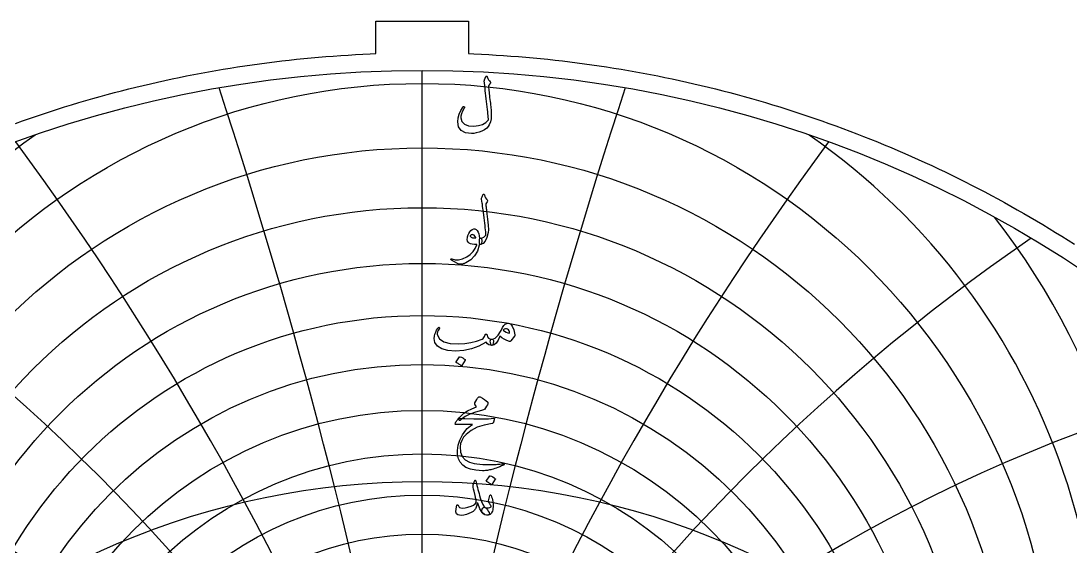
# Model space of a CAD drawing. Header units: millimetres. Extents: x -80 to 80, y -80 to 82.
# Drawn here: x -26.7 to 43.2, y 47.5 to 82.5 of the extents above; entities that cross this region are included whole.
import ezdxf

# ---------------------------------------------------------------- set-up
doc = ezdxf.new("R2010")
doc.units = ezdxf.units.MM
for name, color, linetype in [('CUT_OUTER', 1, 'Continuous'), ('ENGRAVE', 7, 'Continuous'), ('ENGRAVE_FINE', 8, 'Continuous'), ('TEXT', 5, 'Continuous')]:
    doc.layers.add(name, color=color, linetype=linetype)

msp = doc.modelspace()

# ---------------------------------------------------------------- linework, layer by layer
at = {"layer": 'CUT_OUTER'}
msp.add_lwpolyline([(-27.0758, 75.6719), (-26.611, 75.8366), (-26.1452, 75.9985), (-25.6784, 76.1575), (-25.2106, 76.3136), (-24.7419, 76.4668), (-24.2722, 76.6172), (-23.8016, 76.7647), (-23.3302, 76.9093), (-22.8578, 77.051), (-22.3846, 77.1898), (-21.9106, 77.3257), (-21.4357, 77.4587), (-20.96, 77.5888), (-20.4836, 77.7159), (-20.0063, 77.8401), (-19.5283, 77.9614), (-19.0496, 78.0798), (-18.5701, 78.1952), (-18.09, 78.3077), (-17.6092, 78.4172), (-17.1277, 78.5238), (-16.6455, 78.6274), (-16.1628, 78.728), (-15.6794, 78.8257), (-15.1954, 78.9204), (-14.7109, 79.0122), (-14.2258, 79.101), (-13.7402, 79.1868), (-13.2541, 79.2696), (-12.7674, 79.3494), (-12.2803, 79.4263), (-11.7927, 79.5001), (-11.3047, 79.571), (-10.8163, 79.6388), (-10.3274, 79.7037), (-9.8381, 79.7656), (-9.3485, 79.8244), (-8.8586, 79.8803), (-8.3683, 79.9332), (-7.8776, 79.983), (-7.3867, 80.0298), (-6.8955, 80.0736), (-6.4041, 80.1144), (-5.9124, 80.1522), (-5.4205, 80.187), (-4.9283, 80.2188), (-4.436, 80.2475), (-3.9436, 80.2732), (-3.4509, 80.2959), (-3.08, 80.3107), (-3.08, 82.482), (3.08, 82.482), (3.08, 80.3107), (3.4509, 80.2959), (3.9436, 80.2732), (4.436, 80.2475), (4.9283, 80.2188), (5.4205, 80.187), (5.9124, 80.1522), (6.4041, 80.1144), (6.8955, 80.0736), (7.3867, 80.0298), (7.8776, 79.983), (8.3683, 79.9332), (8.8586, 79.8803), (9.3485, 79.8244), (9.8381, 79.7656), (10.3274, 79.7037), (10.8163, 79.6388), (11.3047, 79.571), (11.7927, 79.5001), (12.2803, 79.4263), (12.7674, 79.3494), (13.2541, 79.2696), (13.7402, 79.1868), (14.2258, 79.101), (14.7109, 79.0122), (15.1954, 78.9204), (15.6794, 78.8257), (16.1628, 78.728), (16.6455, 78.6274), (17.1277, 78.5238), (17.6092, 78.4172), (18.09, 78.3077), (18.5701, 78.1952), (19.0496, 78.0798), (19.5283, 77.9614), (20.0063, 77.8401), (20.4836, 77.7159), (20.96, 77.5888), (21.4357, 77.4587), (21.9106, 77.3257), (22.3846, 77.1898), (22.8578, 77.051), (23.3302, 76.9093), (23.8016, 76.7647), (24.2722, 76.6172), (24.7419, 76.4668), (25.2106, 76.3136), (25.6784, 76.1575), (26.1452, 75.9985), (26.611, 75.8366), (27.0758, 75.6719), (27.5396, 75.5043), (28.0024, 75.3339), (28.4641, 75.1607), (28.9248, 74.9846), (29.3843, 74.8057), (29.8428, 74.624), (30.3001, 74.4395), (30.7563, 74.2522), (31.2113, 74.0621), (31.6651, 73.8692), (32.1178, 73.6735), (32.5692, 73.475), (33.0195, 73.2738), (33.4684, 73.0698), (33.9162, 72.8631), (34.3626, 72.6536), (34.8078, 72.4414), (35.2516, 72.2265), (35.6941, 72.0088), (36.1353, 71.7884), (36.5751, 71.5654), (37.0135, 71.3396), (37.4505, 71.1111), (37.8862, 70.88), (38.3204, 70.6462), (38.7531, 70.4098), (39.1844, 70.1706), (39.6142, 69.9289), (40.0426, 69.6845), (40.4694, 69.4375), (40.8947, 69.1879), (41.3184, 68.9356), (41.7406, 68.6808), (42.1613, 68.4234), (42.5803, 68.1634), (42.9978, 67.9009), (43.4136, 67.6358)], dxfattribs=at)
at = {"layer": 'ENGRAVE'}
msp.add_lwpolyline([(0, -79.2), (0, 79.2)], dxfattribs=at)
for centre, radius in [((0, 0), 79.2), ((0, 34.7522), 39.2879), ((0, 29.4204), 27.1568), ((0, 0), 51.8435)]:
    msp.add_circle(centre, radius, dxfattribs=at)
msp.add_arc((0, 44.0485), 55.5419, 165.229653, 14.770347, dxfattribs=at)
at = {"layer": 'ENGRAVE_FINE'}
for centre, radius in [((0, 36.2101), 42.1169), ((0, 33.4458), 36.6167), ((0, 32.2731), 34.0835), ((0, 31.2194), 31.6718), ((0, 30.272), 29.3671), ((0, 28.6554), 25.0301), ((0, 27.9692), 22.9772), ((0, 27.3552), 20.9896)]:
    msp.add_circle(centre, radius, dxfattribs=at)
for centre, radius, start, end in [((-383.8145, -43.5018), 389.7355, 3.647737, 18.170939), ((-383.8145, -43.5018), 389.7355, 3.647737, 18.170939), ((383.8145, -43.5018), 389.7355, 161.829061, 176.352263), ((383.8145, -43.5018), 389.7355, 161.829061, 176.352263), ((0, 37.8404), 45.1265, 124.801633, 55.198367), ((-185.9406, -43.5018), 197.8739, 7.344159, 36.585691), ((-185.9406, -43.5018), 197.8739, 7.344159, 36.585691), ((185.9406, -43.5018), 197.8739, 143.414309, 172.655841), ((185.9406, -43.5018), 197.8739, 143.414309, 172.655841), ((0, 39.6686), 48.3442, 141.990147, 38.009853), ((-117.2198, -43.5018), 135.3537, 11.140372, 55.492982), ((-117.2198, -43.5018), 135.3537, 11.140372, 55.492982), ((117.2198, -43.5018), 135.3537, 124.507018, 168.859628), ((117.2198, -43.5018), 135.3537, 124.507018, 168.859628), ((0, 41.7254), 51.8027, 154.69046, 25.30954), ((-80.6541, -43.5018), 105.2865, 15.092561, 75.137638), ((-80.6541, -43.5018), 105.2865, 15.092561, 75.137638), ((80.6541, -43.5018), 105.2865, 104.862362, 164.907439), ((80.6541, -43.5018), 105.2865, 104.862362, 164.907439), ((0, 46.6844), 59.6105, 174.434401, 5.565599)]:
    msp.add_arc(centre, radius, start, end, dxfattribs=at)
at = {"layer": 'TEXT'}
for points in [[(4.2412, 78.7834), (4.2494, 78.7977), (4.26, 78.808), (4.2729, 78.8141), (4.2881, 78.8162), (4.3033, 78.8135), (4.3162, 78.8056), (4.3267, 78.7924), (4.3349, 78.774), (4.3785, 78.6666), (4.4251, 78.5738), (4.4746, 78.4956), (4.527, 78.4321), (4.5425, 78.4092), (4.5469, 78.3829), (4.5401, 78.353), (4.5223, 78.3197), (4.5109, 78.3036), (4.5, 78.288), (4.4898, 78.2731), (4.4801, 78.2588), (4.471, 78.2453), (4.4626, 78.233), (4.4547, 78.2219), (4.4473, 78.2119), (4.435, 78.1938), (4.4263, 78.1721), (4.421, 78.1469), (4.4192, 78.1183), (4.4248, 78.0373), (4.4321, 77.949), (4.4412, 77.8535), (4.452, 77.7506), (4.4643, 77.6404), (4.4778, 77.5228), (4.4924, 77.398), (4.5082, 77.2658), (4.5259, 77.1339), (4.5416, 77.0099), (4.5552, 76.8939), (4.5668, 76.7857), (4.5766, 76.6851), (4.5849, 76.5919), (4.5918, 76.506), (4.5972, 76.4274), (4.6034, 76.1946), (4.5843, 75.9742), (4.5401, 75.7661), (4.4708, 75.5702), (4.4031, 75.4552), (4.2986, 75.3489), (4.1572, 75.2514), (3.9789, 75.1627), (3.7857, 75.0893), (3.6042, 75.0374), (3.4344, 75.0073), (3.2764, 74.9988), (2.8806, 75.0532), (2.5972, 75.2025), (2.4262, 75.4467), (2.3677, 75.7857), (2.3882, 76.0383), (2.4543, 76.2857), (2.5662, 76.5278), (2.7237, 76.7646), (2.7357, 76.7784), (2.7483, 76.7869), (2.7614, 76.7901), (2.7752, 76.788), (2.7898, 76.7825), (2.801, 76.7752), (2.8086, 76.7661), (2.8127, 76.7552), (2.8156, 76.7391), (2.815, 76.7236), (2.8109, 76.7087), (2.8033, 76.6944), (2.6959, 76.485), (2.6218, 76.3068), (2.5811, 76.1595), (2.5738, 76.0433), (2.6519, 75.793), (2.8209, 75.6182), (3.0805, 75.519), (3.4309, 75.4953), (3.7468, 75.5295), (4.0152, 75.6089), (4.2363, 75.7333), (4.4099, 75.9028), (4.4062, 75.9846), (4.3999, 76.0802), (4.391, 76.1895), (4.3794, 76.3126), (4.3649, 76.4498), (4.3472, 76.6013), (4.3263, 76.7671), (4.3021, 76.9473), (4.2793, 77.1332), (4.2576, 77.3161), (4.2371, 77.4962), (4.2178, 77.6733), (4.2, 77.8475), (4.1839, 78.0187), (4.1695, 78.187), (4.1569, 78.3524), (4.1382, 78.5117), (4.1391, 78.5298), (4.1417, 78.5468), (4.1461, 78.5626), (4.1523, 78.5773)], [(3.9579, 70.7064), (3.9895, 70.7828), (4.0141, 70.8434), (4.0316, 70.8882), (4.0422, 70.9172), (4.0504, 70.9356), (4.0609, 70.9488), (4.0738, 70.9567), (4.089, 70.9593), (4.1063, 70.9564), (4.1206, 70.9476), (4.1321, 70.933), (4.1405, 70.9125), (4.1795, 70.8121), (4.226, 70.7216), (4.2802, 70.6411), (4.3419, 70.5706), (4.3592, 70.548), (4.3642, 70.5225), (4.3569, 70.4941), (4.3373, 70.4628), (4.2342, 70.3176), (4.2412, 70.2526), (4.2483, 70.1888), (4.2553, 70.1262), (4.2623, 70.0647), (4.2693, 70.0044), (4.2764, 69.9453), (4.2834, 69.8873), (4.2904, 69.8305), (4.3551, 69.3047), (4.3946, 68.8937), (4.409, 68.5975), (4.3982, 68.416), (4.3097, 68.0866), (4.1944, 67.8434), (4.0521, 67.6862), (3.8829, 67.615), (3.8782, 67.615), (3.8736, 67.615), (3.8689, 67.615), (3.8642, 67.615), (3.8364, 67.6414), (3.8185, 67.7017), (3.8106, 67.7959), (3.8127, 67.9242), (3.8171, 67.9716), (3.8302, 68.0061), (3.8522, 68.0278), (3.8829, 68.0366), (4.0018, 68.0603), (4.1007, 68.1033), (4.1798, 68.1657), (4.2389, 68.2474), (4.235, 68.3454), (4.2278, 68.457), (4.2174, 68.582), (4.2038, 68.7204), (4.1872, 68.8718), (4.1681, 69.0354), (4.1463, 69.2114), (4.1218, 69.3996), (4.0993, 69.5846), (4.0785, 69.7509), (4.0595, 69.8984), (4.0422, 70.0272), (4.0273, 70.1373), (4.0152, 70.2286), (4.0062, 70.3012), (4, 70.3551), (3.9532, 70.6221), (3.9517, 70.6484), (3.952, 70.6713), (3.9541, 70.6906), (3.9579, 70.7064)], [(3.7893, 67.5635), (3.6795, 67.178), (3.4953, 66.8551), (3.2368, 66.5948), (2.904, 66.3972), (2.8575, 66.3772), (2.8115, 66.3592), (2.7661, 66.3432), (2.7213, 66.3293), (2.6774, 66.3177), (2.6347, 66.3088), (2.5931, 66.3025), (2.5527, 66.2989), (2.452, 66.3132), (2.3185, 66.3656), (2.1522, 66.4561), (1.9532, 66.5846), (1.9318, 66.603), (1.9192, 66.6209), (1.9154, 66.6382), (1.9204, 66.6548), (1.9315, 66.6677), (1.9461, 66.6736), (1.9643, 66.6724), (1.986, 66.6642), (2.1929, 66.5972), (2.4251, 66.5975), (2.6824, 66.6651), (2.9649, 66.8), (3.1956, 66.9567), (3.3864, 67.1408), (3.5375, 67.3524), (3.6487, 67.5916), (3.6479, 67.6001), (3.6452, 67.6068), (3.6408, 67.6118), (3.6347, 67.615), (3.4734, 67.6244), (3.3361, 67.6431), (3.2228, 67.6712), (3.1335, 67.7087), (3.0644, 67.7667), (3.0211, 67.8469), (3.0035, 67.9493), (3.0117, 68.074), (3.0144, 68.0906), (3.0176, 68.1074), (3.0214, 68.1245), (3.0258, 68.142), (3.0308, 68.16), (3.0363, 68.1789), (3.0425, 68.1986), (3.0492, 68.2192), (3.1042, 68.353), (3.171, 68.464), (3.2494, 68.5521), (3.3396, 68.6174), (3.4318, 68.6531), (3.5164, 68.6525), (3.5934, 68.6156), (3.6628, 68.5424), (3.7234, 68.4406), (3.7693, 68.3223), (3.8007, 68.1876), (3.8174, 68.0366), (3.8266, 68.0367), (3.8355, 68.0372), (3.8441, 68.0379), (3.8525, 68.0389), (3.8608, 68.0399), (3.8695, 68.0407), (3.8784, 68.0411), (3.8876, 68.0413), (3.9192, 68.0345), (3.9438, 68.0143), (3.9614, 67.9807), (3.9719, 67.9335), (3.9763, 67.8817), (3.9754, 67.8293), (3.9693, 67.7763), (3.9579, 67.7228), (3.9429, 67.6756), (3.9263, 67.642), (3.9078, 67.6218), (3.8876, 67.615), (3.7986, 67.615), (3.798, 67.6065), (3.7963, 67.5951), (3.7934, 67.5808), (3.7893, 67.5635)], [(3.5644, 68.0881), (3.5152, 68.1739), (3.4614, 68.2345), (3.4028, 68.2699), (3.3396, 68.2801), (3.3018, 68.2702), (3.2682, 68.2544), (3.2386, 68.2327), (3.2131, 68.2052), (3.2049, 68.1906), (3.2038, 68.1748), (3.2096, 68.1578), (3.2225, 68.1396), (3.2708, 68.0972), (3.3408, 68.0682), (3.4324, 68.0527), (3.5457, 68.0506), (3.5574, 68.053), (3.5644, 68.06), (3.5668, 68.0717), (3.5644, 68.0881)], [(5.7331, 62.387), (5.8797, 62.3349), (6.0012, 62.1879), (6.0975, 61.9461), (6.1687, 61.6095), (6.1713, 61.5852), (6.1698, 61.5638), (6.1643, 61.5453), (6.1546, 61.5298), (5.897, 61.2066), (5.8791, 61.187), (5.8584, 61.175), (5.8346, 61.1706), (5.808, 61.1739), (5.6329, 61.2336), (5.4684, 61.3097), (5.3144, 61.4022), (5.171, 61.5111), (5.0554, 61.2426), (4.9286, 61.0509), (4.7907, 60.9359), (4.6417, 60.8975), (4.625, 60.9037), (4.6078, 60.9221), (4.5899, 60.9528), (4.5715, 60.9959), (4.5431, 61.1024), (4.5328, 61.1879), (4.5407, 61.2523), (4.5668, 61.2956), (4.582, 61.3059), (4.5996, 61.3132), (4.6195, 61.3176), (4.6417, 61.3191), (4.7483, 61.3372), (4.8525, 61.387), (4.9544, 61.4683), (5.0539, 61.5813), (5.0975, 61.6469), (5.1628, 61.7547), (5.2497, 61.9045), (5.3583, 62.0966), (5.4432, 62.2236), (5.534, 62.3144), (5.6306, 62.3688), (5.7331, 62.387)], [(1.0679, 62.0872), (1.0846, 62.1054), (1.1019, 62.113), (1.1197, 62.11), (1.1382, 62.0966), (1.1522, 62.079), (1.1569, 62.0591), (1.1522, 62.0369), (1.1382, 62.0123), (1.0668, 61.9016), (1.0211, 61.7991), (1.0012, 61.7049), (1.007, 61.6188), (1.1537, 61.336), (1.4391, 61.1387), (1.8633, 61.0269), (2.4262, 61.0005), (2.844, 61.0313), (3.2448, 61.0954), (3.6285, 61.1929), (3.9953, 61.3237), (4.06, 61.3621), (4.1136, 61.4209), (4.1561, 61.5003), (4.1874, 61.6001), (4.1979, 61.6285), (4.2155, 61.6481), (4.2401, 61.6589), (4.2717, 61.661), (4.2942, 61.6513), (4.3103, 61.6317), (4.32, 61.6021), (4.3232, 61.5626), (4.3452, 61.4648), (4.4064, 61.3917), (4.5068, 61.3431), (4.6464, 61.3191), (4.6968, 61.3079), (4.7307, 61.2792), (4.7483, 61.233), (4.7494, 61.1692), (4.7325, 61.0503), (4.7096, 60.9654), (4.6809, 60.9145), (4.6464, 60.8975), (4.5436, 60.911), (4.4462, 60.9514), (4.354, 61.0187), (4.267, 61.113), (4.2597, 61.1168), (4.2471, 61.1141), (4.2292, 61.1051), (4.2061, 61.0895), (3.7693, 60.8436), (3.2928, 60.668), (2.7764, 60.5626), (2.2202, 60.5275), (1.7061, 60.5626), (1.3068, 60.668), (1.0223, 60.8436), (0.8525, 61.0895), (0.8138, 61.2268), (0.8009, 61.3671), (0.8138, 61.5102), (0.8525, 61.6563), (0.9046, 61.7921), (0.9579, 61.9092), (1.0123, 62.0076), (1.0679, 62.0872)], [(5.3958, 61.928), (5.4836, 61.8548), (5.5832, 61.7945), (5.6944, 61.747), (5.8174, 61.7125), (5.8106, 61.8047), (5.7858, 61.8799), (5.7427, 61.9382), (5.6815, 61.9795), (5.611, 62.0008), (5.5398, 61.9994), (5.4681, 61.9751), (5.3958, 61.928)], [(2.4871, 60.1434), (2.493, 60.1493), (2.5012, 60.1528), (2.5117, 60.1539), (2.5246, 60.1528), (2.6156, 60.1159), (2.7014, 60.0708), (2.7819, 60.0175), (2.8572, 59.956), (2.8645, 59.9467), (2.8677, 59.9373), (2.8668, 59.9279), (2.8618, 59.9186), (2.6417, 59.5626), (2.6335, 59.5541), (2.623, 59.5521), (2.6101, 59.5565), (2.5949, 59.5673), (2.5817, 59.5767), (2.5609, 59.5907), (2.5325, 59.6094), (2.4965, 59.6329), (2.4523, 59.661), (2.3993, 59.6937), (2.3375, 59.7312), (2.267, 59.7734), (2.2576, 59.7804), (2.2529, 59.7874), (2.2529, 59.7945), (2.2576, 59.8015)], [(3.9532, 56.5786), (3.5439, 56.4717), (3.1827, 56.3338), (2.8695, 56.1649), (2.6042, 55.965), (2.5635, 55.9342), (2.5258, 55.917), (2.4909, 55.9132), (2.459, 55.9228), (2.4219, 55.967), (2.4274, 56.0294), (2.4757, 56.1099), (2.5668, 56.2085), (2.7819, 56.3871), (3.0293, 56.5481), (3.3089, 56.6916), (3.6206, 56.8174), (3.5316, 56.9486), (3.515, 56.9814), (3.507, 57.0142), (3.5079, 57.047), (3.5176, 57.0797), (3.5805, 57.2047), (3.6382, 57.3081), (3.6906, 57.3898), (3.7377, 57.4498), (3.7679, 57.4782), (3.7974, 57.4931), (3.8264, 57.4946), (3.8548, 57.4826), (4.0196, 57.3895), (4.1581, 57.3022), (4.2702, 57.2208), (4.356, 57.1453), (4.3727, 57.121), (4.3806, 57.0903), (4.3797, 57.0531), (4.3701, 57.0095), (4.3399, 56.9413), (4.2916, 56.8584), (4.2251, 56.7609), (4.1405, 56.6488), (4.1183, 56.6321), (4.0797, 56.6149), (4.0246, 56.597), (3.9532, 56.5786)], [(2.8478, 56.0352), (3.4488, 56.0142), (3.9684, 56.0118), (4.4066, 56.0282), (4.7635, 56.0633), (4.7745, 56.0647), (4.784, 56.0639), (4.792, 56.0611), (4.7986, 56.0563), (4.8035, 56.0497), (4.8062, 56.0417), (4.807, 56.0322), (4.8057, 56.0212), (4.7964, 55.9784), (4.7875, 55.9392), (4.7789, 55.9035), (4.7705, 55.8713), (4.7625, 55.8426), (4.7547, 55.8174), (4.7472, 55.7958), (4.7401, 55.7776), (4.7249, 55.7486), (4.7073, 55.7273), (4.6874, 55.7135), (4.6651, 55.7074), (4.1241, 55.6093), (3.6534, 55.4556), (3.2529, 55.2463), (2.9227, 54.9814), (2.7559, 54.7908), (2.6347, 54.5891), (2.5591, 54.3763), (2.5293, 54.1523), (2.558, 53.8007), (2.6721, 53.5141), (2.8718, 53.2925), (3.1569, 53.1359), (3.3048, 53.0885), (3.4672, 53.0493), (3.6443, 53.0182), (3.8361, 52.9954), (4.0422, 52.9805), (4.2623, 52.9732), (4.4965, 52.9735), (4.7448, 52.9814), (4.833, 52.9863), (4.9198, 52.9919), (5.0052, 52.998), (5.089, 53.0048), (5.1708, 53.0121), (5.25, 53.02), (5.3266, 53.0285), (5.4005, 53.0376), (5.423, 53.0387), (5.4391, 53.0329), (5.4488, 53.02), (5.452, 53.0001), (5.4503, 52.977), (5.445, 52.9591), (5.4362, 52.9465), (5.4239, 52.9392), (5.2916, 52.8833), (5.1663, 52.8326), (5.048, 52.7873), (4.9368, 52.7472), (4.8329, 52.712), (4.7366, 52.6816), (4.6479, 52.6558), (4.5668, 52.6347), (4.4905, 52.6192), (4.4163, 52.6055), (4.3441, 52.5935), (4.274, 52.5832), (4.2057, 52.5753), (4.1388, 52.5703), (4.0734, 52.5683), (4.0094, 52.5692), (3.5726, 52.6031), (3.2085, 52.6769), (2.9169, 52.7905), (2.6979, 52.9439), (2.5372, 53.1356), (2.4251, 53.3596), (2.3615, 53.6157), (2.3466, 53.9041), (2.3926, 54.2618), (2.5024, 54.609), (2.676, 54.9457), (2.9134, 55.2718), (3.0062, 55.3704), (3.1113, 55.465), (3.2287, 55.5554), (3.3583, 55.6418), (2.2248, 55.6512), (2.1976, 55.6629), (2.1862, 55.6839), (2.1906, 55.7144), (2.2108, 55.7542), (2.2488, 55.8122), (2.2834, 55.8643), (2.3144, 55.9105), (2.3419, 55.9509), (2.3659, 55.9852), (2.3864, 56.013), (2.4034, 56.0344), (2.4169, 56.0493), (2.4473, 56.0519), (2.5293, 56.0505), (2.6628, 56.0449), (2.8478, 56.0352)], [(3.5902, 51.8234), (3.6171, 51.7006), (3.6464, 51.5757), (3.678, 51.4488), (3.712, 51.3199), (3.7483, 51.1883), (3.7869, 51.0535), (3.8279, 50.9154), (3.8712, 50.7742), (3.9587, 50.5201), (4.0387, 50.3292), (4.111, 50.2016), (4.1757, 50.1372), (4.2322, 50.0988), (4.2893, 50.0447), (4.3469, 49.9747), (4.4052, 49.8889), (4.4602, 49.7827), (4.4754, 49.7028), (4.4508, 49.6492), (4.3864, 49.622), (4.1783, 49.643), (3.9942, 49.7812), (3.834, 50.0365), (3.6979, 50.4089), (3.695, 50.415), (3.6909, 50.4194), (3.6856, 50.422), (3.6792, 50.4229), (3.6745, 50.422), (3.6698, 50.4194), (3.6651, 50.415), (3.6604, 50.4089), (3.6473, 50.3485), (3.6312, 50.2847), (3.6121, 50.2174), (3.5902, 50.1466), (3.5662, 50.0795), (3.541, 50.0236), (3.5147, 49.9788), (3.4871, 49.9452), (3.3882, 49.8588), (3.2647, 49.7824), (3.1165, 49.7159), (2.9438, 49.6594), (2.7682, 49.6176), (2.6159, 49.5997), (2.4871, 49.6059), (2.3817, 49.636), (2.2916, 49.7115), (2.2506, 49.8444), (2.2588, 50.0347), (2.3162, 50.2824), (2.3217, 50.2906), (2.3291, 50.2964), (2.3381, 50.3), (2.349, 50.3011), (2.3618, 50.2997), (2.3724, 50.2953), (2.3806, 50.288), (2.3864, 50.2777), (2.4087, 50.2259), (2.4333, 50.1829), (2.4602, 50.1486), (2.4895, 50.1231), (2.5808, 50.0892), (2.7049, 50.081), (2.8618, 50.0985), (3.0515, 50.1419), (3.2538, 50.2069), (3.411, 50.28), (3.5231, 50.3614), (3.5902, 50.451), (3.6013, 50.5418), (3.5832, 50.6969), (3.5357, 50.9165), (3.459, 51.2004), (3.4222, 51.35), (3.4005, 51.4709), (3.3941, 51.5631), (3.4028, 51.6267), (3.4918, 51.8796), (3.5015, 51.9062), (3.5117, 51.9253), (3.5226, 51.9367), (3.534, 51.9405), (3.548, 51.9332), (3.5621, 51.9112), (3.5761, 51.8746), (3.5902, 51.8234)], [(4.4942, 52.2262), (4.5, 52.2321), (4.5082, 52.2356), (4.5188, 52.2367), (4.5316, 52.2356), (4.6227, 52.1987), (4.7085, 52.1536), (4.789, 52.1003), (4.8642, 52.0388), (4.8715, 52.0295), (4.8747, 52.0201), (4.8739, 52.0107), (4.8689, 52.0014), (4.6487, 51.6454), (4.6405, 51.6369), (4.63, 51.6349), (4.6171, 51.6392), (4.6019, 51.6501), (4.5887, 51.6594), (4.5679, 51.6735), (4.5395, 51.6922), (4.5035, 51.7157), (4.4593, 51.7438), (4.4064, 51.7765), (4.3446, 51.814), (4.274, 51.8562), (4.2647, 51.8632), (4.26, 51.8702), (4.26, 51.8772), (4.2647, 51.8843)], [(4.5363, 50.3105), (4.5088, 50.3565), (4.4825, 50.396), (4.4573, 50.4291), (4.4333, 50.4557), (4.416, 50.4785), (4.4064, 50.5049), (4.4043, 50.5347), (4.4099, 50.5681), (4.5082, 50.9241), (4.522, 50.9551), (4.5398, 50.9639), (4.5618, 50.9504), (4.5879, 50.9147), (4.6271, 50.8389), (4.6605, 50.7473), (4.688, 50.6398), (4.7096, 50.5166), (4.7222, 50.3983), (4.7272, 50.2824), (4.7246, 50.1688), (4.7143, 50.0576), (4.6976, 49.9607), (4.6757, 49.8761), (4.6484, 49.8038), (4.616, 49.7437), (4.5758, 49.6992), (4.5211, 49.6641), (4.4517, 49.6384), (4.3677, 49.622), (4.2816, 49.6187), (4.2014, 49.6325), (4.1271, 49.6632), (4.0586, 49.711), (4.0056, 49.7716), (3.9778, 49.8409), (3.9751, 49.9191), (3.9977, 50.006), (4.0337, 50.0772), (4.0761, 50.122), (4.125, 50.1404), (4.1804, 50.1325), (4.308, 50.1018), (4.4192, 50.0985), (4.5141, 50.1228), (4.5925, 50.1747), (4.5943, 50.1884), (4.5855, 50.2156), (4.5662, 50.2563), (4.5363, 50.3105)]]:
    msp.add_lwpolyline(points, close=True, dxfattribs=at)

doc.saveas('drawing.dxf')
